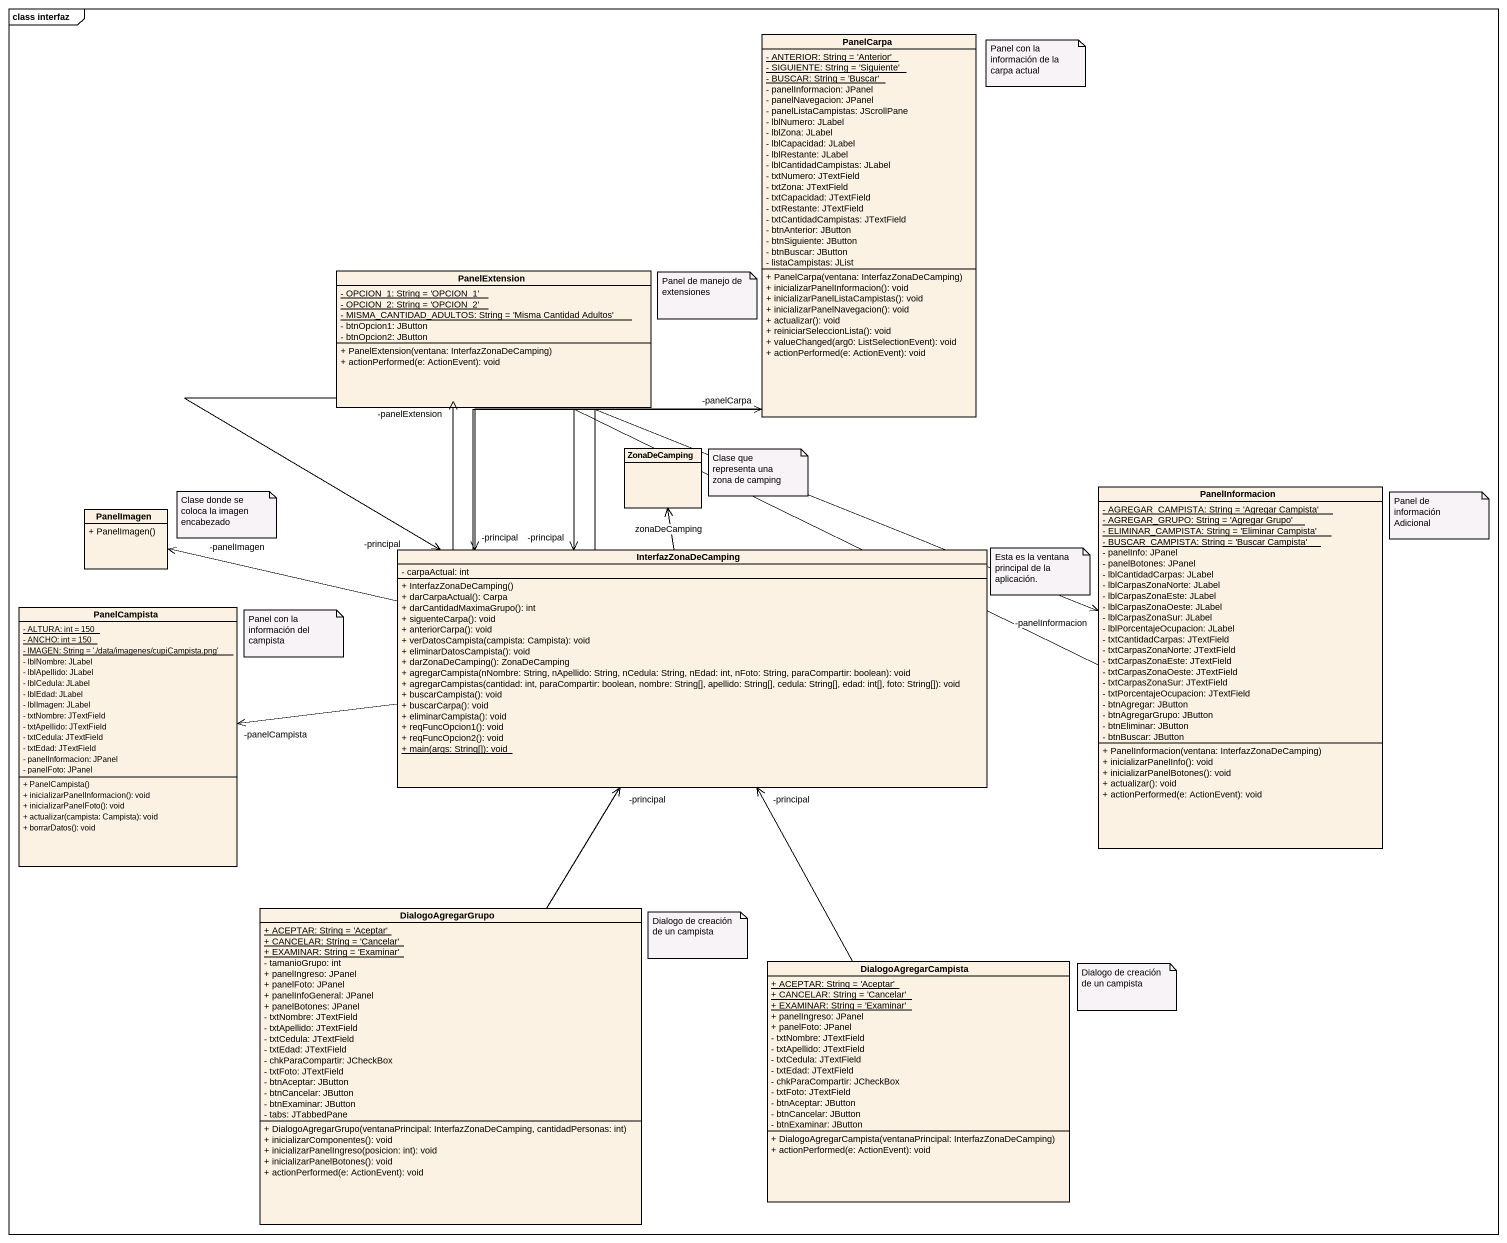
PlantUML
@startuml
mainframe class interfaz
hide circle
hide empty members
skinparam classAttributeIconSize 0
class PanelCarpa {
  {static} - ANTERIOR: String = 'Anterior'
  {static} - SIGUIENTE: String = 'Siguiente'
  {static} - BUSCAR: String = 'Buscar'
  - panelInformacion: JPanel
  - panelNavegacion: JPanel
  - panelListaCampistas: JScrollPane
  - lblNumero: JLabel
  - lblZona: JLabel
  - lblCapacidad: JLabel
  - lblRestante: JLabel
  - lblCantidadCampistas: JLabel
  - txtNumero: JTextField
  - txtZona: JTextField
  - txtCapacidad: JTextField
  - txtRestante: JTextField
  - txtCantidadCampistas: JTextField
  - btnAnterior: JButton
  - btnSiguiente: JButton
  - btnBuscar: JButton
  - listaCampistas: JList
  + PanelCarpa(ventana: InterfazZonaDeCamping)
  + inicializarPanelInformacion(): void
  + inicializarPanelListaCampistas(): void
  + inicializarPanelNavegacion(): void
  + actualizar(): void
  + reiniciarSeleccionLista(): void
  + valueChanged(arg0: ListSelectionEvent): void
  + actionPerformed(e: ActionEvent): void
}
class PanelExtension {
  {static} - OPCION_1: String = 'OPCION_1'
  {static} - OPCION_2: String = 'OPCION_2'
  {static} - MISMA_CANTIDAD_ADULTOS: String = 'Misma Cantidad Adultos'
  - btnOpcion1: JButton
  - btnOpcion2: JButton
  + PanelExtension(ventana: InterfazZonaDeCamping)
  + actionPerformed(e: ActionEvent): void
}
class ZonaDeCamping
class PanelInformacion {
  {static} - AGREGAR_CAMPISTA: String = 'Agregar Campista'
  {static} - AGREGAR_GRUPO: String = 'Agregar Grupo'
  {static} - ELIMINAR_CAMPISTA: String = 'Eliminar Campista'
  {static} - BUSCAR_CAMPISTA: String = 'Buscar Campista'
  - panelInfo: JPanel
  - panelBotones: JPanel
  - lblCantidadCarpas: JLabel
  - lblCarpasZonaNorte: JLabel
  - lblCarpasZonaEste: JLabel
  - lblCarpasZonaOeste: JLabel
  - lblCarpasZonaSur: JLabel
  - lblPorcentajeOcupacion: JLabel
  - txtCantidadCarpas: JTextField
  - txtCarpasZonaNorte: JTextField
  - txtCarpasZonaEste: JTextField
  - txtCarpasZonaOeste: JTextField
  - txtCarpasZonaSur: JTextField
  - txtPorcentajeOcupacion: JTextField
  - btnAgregar: JButton
  - btnAgregarGrupo: JButton
  - btnEliminar: JButton
  - btnBuscar: JButton
  + PanelInformacion(ventana: InterfazZonaDeCamping)
  + inicializarPanelInfo(): void
  + inicializarPanelBotones(): void
  + actualizar(): void
  + actionPerformed(e: ActionEvent): void
}
class PanelImagen {
  + PanelImagen()
}
class InterfazZonaDeCamping {
  - carpaActual: int
  + InterfazZonaDeCamping()
  + darCarpaActual(): Carpa
  + darCantidadMaximaGrupo(): int
  + siguenteCarpa(): void
  + anteriorCarpa(): void
  + verDatosCampista(campista: Campista): void
  + eliminarDatosCampista(): void
  + darZonaDeCamping(): ZonaDeCamping
  + agregarCampista(nNombre: String, nApellido: String, nCedula: String, nEdad: int, nFoto: String, paraCompartir: boolean): void
  + agregarCampistas(cantidad: int, paraCompartir: boolean, nombre: String[], apellido: String[], cedula: String[], edad: int[], foto: String[]): void
  + buscarCampista(): void
  + buscarCarpa(): void
  + eliminarCampista(): void
  + reqFuncOpcion1(): void
  + reqFuncOpcion2(): void
  {static} + main(args: String[]): void
}
class PanelCampista {
  {static} - ALTURA: int = 150
  {static} - ANCHO: int = 150
  {static} - IMAGEN: String = './data/imagenes/cupiCampista.png'
  - lblNombre: JLabel
  - lblApellido: JLabel
  - lblCedula: JLabel
  - lblEdad: JLabel
  - lblImagen: JLabel
  - txtNombre: JTextField
  - txtApellido: JTextField
  - txtCedula: JTextField
  - txtEdad: JTextField
  - panelInformacion: JPanel
  - panelFoto: JPanel
  + PanelCampista()
  + inicializarPanelInformacion(): void
  + inicializarPanelFoto(): void
  + actualizar(campista: Campista): void
  + borrarDatos(): void
}
class DialogoAgregarGrupo {
  {static} + ACEPTAR: String = 'Aceptar'
  {static} + CANCELAR: String = 'Cancelar'
  {static} + EXAMINAR: String = 'Examinar'
  - tamanioGrupo: int
  + panelIngreso: JPanel
  + panelFoto: JPanel
  + panelInfoGeneral: JPanel
  + panelBotones: JPanel
  - txtNombre: JTextField
  - txtApellido: JTextField
  - txtCedula: JTextField
  - txtEdad: JTextField
  - chkParaCompartir: JCheckBox
  - txtFoto: JTextField
  - btnAceptar: JButton
  - btnCancelar: JButton
  - btnExaminar: JButton
  - tabs: JTabbedPane
  + DialogoAgregarGrupo(ventanaPrincipal: InterfazZonaDeCamping, cantidadPersonas: int)
  + inicializarComponentes(): void
  + inicializarPanelIngreso(posicion: int): void
  + inicializarPanelBotones(): void
  + actionPerformed(e: ActionEvent): void
}
class DialogoAgregarCampista {
  {static} + ACEPTAR: String = 'Aceptar'
  {static} + CANCELAR: String = 'Cancelar'
  {static} + EXAMINAR: String = 'Examinar'
  + panelIngreso: JPanel
  + panelFoto: JPanel
  - txtNombre: JTextField
  - txtApellido: JTextField
  - txtCedula: JTextField
  - txtEdad: JTextField
  - chkParaCompartir: JCheckBox
  - txtFoto: JTextField
  - btnAceptar: JButton
  - btnCancelar: JButton
  - btnExaminar: JButton
  + DialogoAgregarCampista(ventanaPrincipal: InterfazZonaDeCamping)
  + actionPerformed(e: ActionEvent): void
}
PanelCarpa --> "-principal" InterfazZonaDeCamping
PanelExtension --> "-principal" InterfazZonaDeCamping
PanelInformacion -left-> "-principal" InterfazZonaDeCamping
InterfazZonaDeCamping -up-> "-panelCarpa" PanelCarpa
InterfazZonaDeCamping -up-> "-panelExtension" PanelExtension
InterfazZonaDeCamping -up-> ZonaDeCamping : zonaDeCamping
InterfazZonaDeCamping -right-> "-panelInformacion" PanelInformacion
InterfazZonaDeCamping -left-> "-panelImagen" PanelImagen
InterfazZonaDeCamping -left-> "-panelCampista" PanelCampista
DialogoAgregarGrupo -up-> "-principal" InterfazZonaDeCamping
DialogoAgregarCampista -up-> "-principal" InterfazZonaDeCamping
note as N1
  Panel con la información de la carpa actual
end note
note as N2
  Panel de manejo de extensiones
end note
note as N3
  Clase que representa una zona de camping
end note
note as N4
  Clase donde se coloca la imagen encabezado
end note
note as N5
  Panel de información Adicional
end note
note as N6
  Esta es la ventana principal de la aplicación.
end note
note as N7
  Panel con la información del campista
end note
note as N8
  Dialogo de creación de un campista
end note
note as N9
  Dialogo de creación de un campista
end note
@enduml
